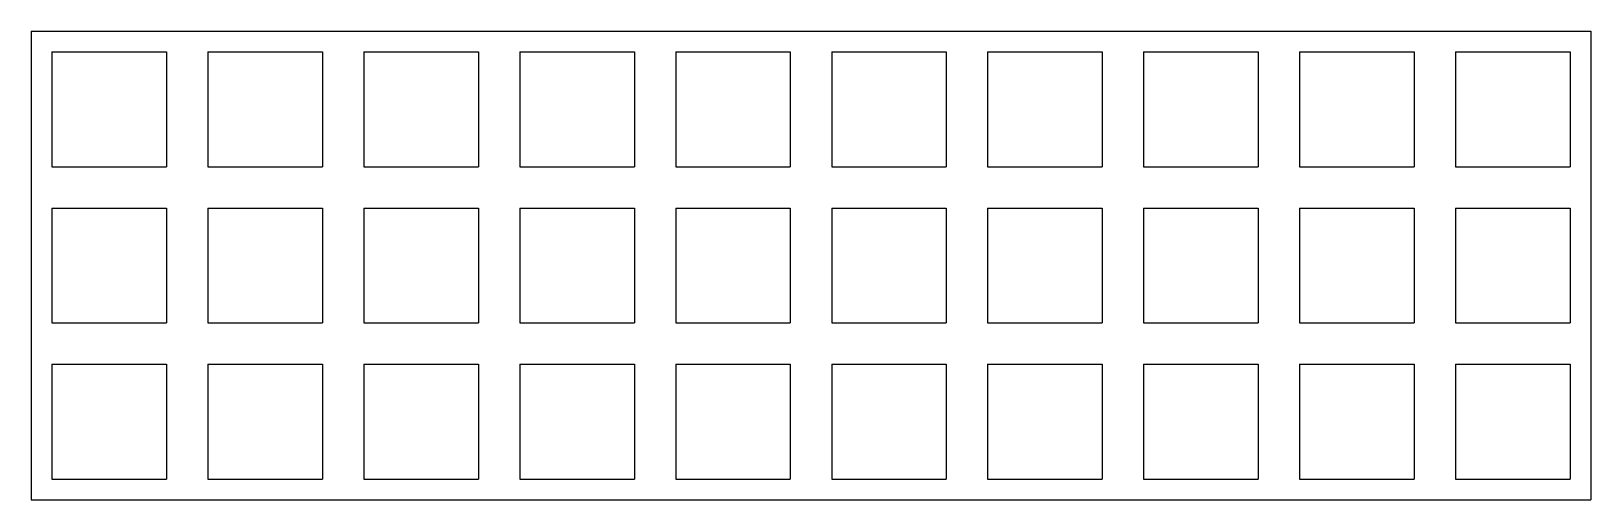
# Model space of a CAD drawing. Header units: millimetres. Extents: x 0 to 190, y -57 to 0.
import ezdxf

# ---------------------------------------------------------------- set-up
doc = ezdxf.new("R2010")
doc.units = ezdxf.units.MM

msp = doc.modelspace()

# ---------------------------------------------------------------- linework, layer by layer
for p, q in [((0, 0), (190.5, 0)), ((0, 0), (0, -57.15)), ((190.5, 0), (190.5, -57.15)), ((2.525, -2.525), (16.525, -2.525)), ((2.525, -2.525), (2.525, -16.525)), ((16.525, -2.525), (16.525, -16.525)), ((21.575, -2.525), (35.575, -2.525)), ((21.575, -2.525), (21.575, -16.525)), ((35.575, -2.525), (35.575, -16.525)), ((40.625, -2.525), (54.625, -2.525)), ((40.625, -2.525), (40.625, -16.525)), ((54.625, -2.525), (54.625, -16.525)), ((59.675, -2.525), (73.675, -2.525)), ((59.675, -2.525), (59.675, -16.525)), ((73.675, -2.525), (73.675, -16.525)), ((78.725, -2.525), (92.725, -2.525)), ((78.725, -2.525), (78.725, -16.525)), ((92.725, -2.525), (92.725, -16.525)), ((97.775, -2.525), (111.775, -2.525)), ((97.775, -2.525), (97.775, -16.525)), ((111.775, -2.525), (111.775, -16.525)), ((116.825, -2.525), (130.825, -2.525)), ((116.825, -2.525), (116.825, -16.525)), ((130.825, -2.525), (130.825, -16.525)), ((135.875, -2.525), (149.875, -2.525)), ((135.875, -2.525), (135.875, -16.525)), ((149.875, -2.525), (149.875, -16.525)), ((154.925, -2.525), (168.925, -2.525)), ((154.925, -2.525), (154.925, -16.525)), ((168.925, -2.525), (168.925, -16.525)), ((173.975, -2.525), (187.975, -2.525)), ((173.975, -2.525), (173.975, -16.525)), ((187.975, -2.525), (187.975, -16.525)), ((2.525, -16.525), (16.525, -16.525)), ((21.575, -16.525), (35.575, -16.525)), ((40.625, -16.525), (54.625, -16.525)), ((59.675, -16.525), (73.675, -16.525)), ((78.725, -16.525), (92.725, -16.525)), ((97.775, -16.525), (111.775, -16.525)), ((116.825, -16.525), (130.825, -16.525)), ((135.875, -16.525), (149.875, -16.525)), ((154.925, -16.525), (168.925, -16.525)), ((173.975, -16.525), (187.975, -16.525)), ((2.525, -21.575), (16.525, -21.575)), ((2.525, -21.575), (2.525, -35.575)), ((16.525, -21.575), (16.525, -35.575)), ((21.575, -21.575), (35.575, -21.575)), ((21.575, -21.575), (21.575, -35.575)), ((35.575, -21.575), (35.575, -35.575)), ((40.625, -21.575), (54.625, -21.575)), ((40.625, -21.575), (40.625, -35.575)), ((54.625, -21.575), (54.625, -35.575)), ((59.675, -21.575), (73.675, -21.575)), ((59.675, -21.575), (59.675, -35.575)), ((73.675, -21.575), (73.675, -35.575)), ((78.725, -21.575), (92.725, -21.575)), ((78.725, -21.575), (78.725, -35.575)), ((92.725, -21.575), (92.725, -35.575)), ((97.775, -21.575), (111.775, -21.575)), ((97.775, -21.575), (97.775, -35.575)), ((111.775, -21.575), (111.775, -35.575)), ((116.825, -21.575), (130.825, -21.575)), ((116.825, -21.575), (116.825, -35.575)), ((130.825, -21.575), (130.825, -35.575)), ((135.875, -21.575), (149.875, -21.575)), ((135.875, -21.575), (135.875, -35.575)), ((149.875, -21.575), (149.875, -35.575)), ((154.925, -21.575), (168.925, -21.575)), ((154.925, -21.575), (154.925, -35.575)), ((168.925, -21.575), (168.925, -35.575)), ((173.975, -21.575), (187.975, -21.575)), ((173.975, -21.575), (173.975, -35.575)), ((187.975, -21.575), (187.975, -35.575)), ((2.525, -35.575), (16.525, -35.575)), ((21.575, -35.575), (35.575, -35.575)), ((40.625, -35.575), (54.625, -35.575)), ((59.675, -35.575), (73.675, -35.575)), ((78.725, -35.575), (92.725, -35.575)), ((97.775, -35.575), (111.775, -35.575)), ((116.825, -35.575), (130.825, -35.575)), ((135.875, -35.575), (149.875, -35.575)), ((154.925, -35.575), (168.925, -35.575)), ((173.975, -35.575), (187.975, -35.575)), ((2.525, -40.625), (16.525, -40.625)), ((2.525, -40.625), (2.525, -54.625)), ((16.525, -40.625), (16.525, -54.625)), ((21.575, -40.625), (35.575, -40.625)), ((21.575, -40.625), (21.575, -54.625)), ((35.575, -40.625), (35.575, -54.625)), ((40.625, -40.625), (54.625, -40.625)), ((40.625, -40.625), (40.625, -54.625)), ((54.625, -40.625), (54.625, -54.625)), ((59.675, -40.625), (73.675, -40.625)), ((59.675, -40.625), (59.675, -54.625)), ((73.675, -40.625), (73.675, -54.625)), ((78.725, -40.625), (92.725, -40.625)), ((78.725, -40.625), (78.725, -54.625)), ((92.725, -40.625), (92.725, -54.625)), ((97.775, -40.625), (111.775, -40.625)), ((97.775, -40.625), (97.775, -54.625)), ((111.775, -40.625), (111.775, -54.625)), ((116.825, -40.625), (130.825, -40.625)), ((116.825, -40.625), (116.825, -54.625)), ((130.825, -40.625), (130.825, -54.625)), ((135.875, -40.625), (149.875, -40.625)), ((135.875, -40.625), (135.875, -54.625)), ((149.875, -40.625), (149.875, -54.625)), ((154.925, -40.625), (168.925, -40.625)), ((154.925, -40.625), (154.925, -54.625)), ((168.925, -40.625), (168.925, -54.625)), ((173.975, -40.625), (187.975, -40.625)), ((173.975, -40.625), (173.975, -54.625)), ((187.975, -40.625), (187.975, -54.625)), ((2.525, -54.625), (16.525, -54.625)), ((21.575, -54.625), (35.575, -54.625)), ((40.625, -54.625), (54.625, -54.625)), ((59.675, -54.625), (73.675, -54.625)), ((78.725, -54.625), (92.725, -54.625)), ((97.775, -54.625), (111.775, -54.625)), ((116.825, -54.625), (130.825, -54.625)), ((135.875, -54.625), (149.875, -54.625)), ((154.925, -54.625), (168.925, -54.625)), ((173.975, -54.625), (187.975, -54.625)), ((0, -57.15), (190.5, -57.15))]:
    msp.add_line(p, q)
for centre, start, end in [((2.525, -2.525), 90, 180), ((16.525, -2.525), 0, 90), ((21.575, -2.525), 90, 180), ((35.575, -2.525), 0, 90), ((40.625, -2.525), 90, 180), ((54.625, -2.525), 0, 90), ((59.675, -2.525), 90, 180), ((73.675, -2.525), 0, 90), ((78.725, -2.525), 90, 180), ((92.725, -2.525), 0, 90), ((97.775, -2.525), 90, 180), ((111.775, -2.525), 0, 90), ((116.825, -2.525), 90, 180), ((130.825, -2.525), 0, 90), ((135.875, -2.525), 90, 180), ((149.875, -2.525), 0, 90), ((154.925, -2.525), 90, 180), ((168.925, -2.525), 0, 90), ((173.975, -2.525), 90, 180), ((187.975, -2.525), 0, 90), ((2.525, -16.525), 180, 270), ((16.525, -16.525), 270, 360), ((21.575, -16.525), 180, 270), ((35.575, -16.525), 270, 360), ((40.625, -16.525), 180, 270), ((54.625, -16.525), 270, 360), ((59.675, -16.525), 180, 270), ((73.675, -16.525), 270, 360), ((78.725, -16.525), 180, 270), ((92.725, -16.525), 270, 360), ((97.775, -16.525), 180, 270), ((111.775, -16.525), 270, 360), ((116.825, -16.525), 180, 270), ((130.825, -16.525), 270, 360), ((135.875, -16.525), 180, 270), ((149.875, -16.525), 270, 360), ((154.925, -16.525), 180, 270), ((168.925, -16.525), 270, 360), ((173.975, -16.525), 180, 270), ((187.975, -16.525), 270, 360), ((2.525, -21.575), 90, 180), ((16.525, -21.575), 0, 90), ((21.575, -21.575), 90, 180), ((35.575, -21.575), 0, 90), ((40.625, -21.575), 90, 180), ((54.625, -21.575), 0, 90), ((59.675, -21.575), 90, 180), ((73.675, -21.575), 0, 90), ((78.725, -21.575), 90, 180), ((92.725, -21.575), 0, 90), ((97.775, -21.575), 90, 180), ((111.775, -21.575), 0, 90), ((116.825, -21.575), 90, 180), ((130.825, -21.575), 0, 90), ((135.875, -21.575), 90, 180), ((149.875, -21.575), 0, 90), ((154.925, -21.575), 90, 180), ((168.925, -21.575), 0, 90), ((173.975, -21.575), 90, 180), ((187.975, -21.575), 0, 90), ((2.525, -35.575), 180, 270), ((16.525, -35.575), 270, 360), ((21.575, -35.575), 180, 270), ((35.575, -35.575), 270, 360), ((40.625, -35.575), 180, 270), ((54.625, -35.575), 270, 360), ((59.675, -35.575), 180, 270), ((73.675, -35.575), 270, 360), ((78.725, -35.575), 180, 270), ((92.725, -35.575), 270, 360), ((97.775, -35.575), 180, 270), ((111.775, -35.575), 270, 360), ((116.825, -35.575), 180, 270), ((130.825, -35.575), 270, 360), ((135.875, -35.575), 180, 270), ((149.875, -35.575), 270, 360), ((154.925, -35.575), 180, 270), ((168.925, -35.575), 270, 360), ((173.975, -35.575), 180, 270), ((187.975, -35.575), 270, 360), ((2.525, -40.625), 90, 180), ((16.525, -40.625), 0, 90), ((21.575, -40.625), 90, 180), ((35.575, -40.625), 0, 90), ((40.625, -40.625), 90, 180), ((54.625, -40.625), 0, 90), ((59.675, -40.625), 90, 180), ((73.675, -40.625), 0, 90), ((78.725, -40.625), 90, 180), ((92.725, -40.625), 0, 90), ((97.775, -40.625), 90, 180), ((111.775, -40.625), 0, 90), ((116.825, -40.625), 90, 180), ((130.825, -40.625), 0, 90), ((135.875, -40.625), 90, 180), ((149.875, -40.625), 0, 90), ((154.925, -40.625), 90, 180), ((168.925, -40.625), 0, 90), ((173.975, -40.625), 90, 180), ((187.975, -40.625), 0, 90), ((2.525, -54.625), 180, 270), ((16.525, -54.625), 270, 360), ((21.575, -54.625), 180, 270), ((35.575, -54.625), 270, 360), ((40.625, -54.625), 180, 270), ((54.625, -54.625), 270, 360), ((59.675, -54.625), 180, 270), ((73.675, -54.625), 270, 360), ((78.725, -54.625), 180, 270), ((92.725, -54.625), 270, 360), ((97.775, -54.625), 180, 270), ((111.775, -54.625), 270, 360), ((116.825, -54.625), 180, 270), ((130.825, -54.625), 270, 360), ((135.875, -54.625), 180, 270), ((149.875, -54.625), 270, 360), ((154.925, -54.625), 180, 270), ((168.925, -54.625), 270, 360), ((173.975, -54.625), 180, 270), ((187.975, -54.625), 270, 360)]:
    msp.add_arc(centre, 0, start, end)

doc.saveas('drawing.dxf')
